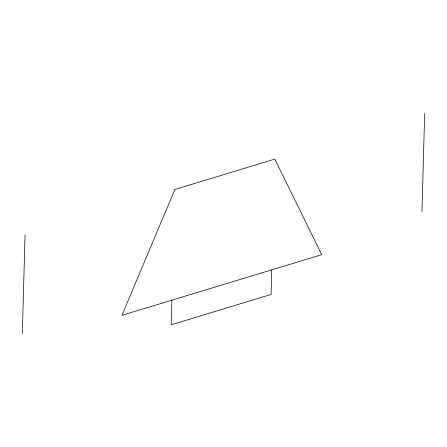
<?xml version="1.0" encoding="UTF-8"?>
<svg xmlns="http://www.w3.org/2000/svg" width="447" height="447" viewBox="0 0 447 447"><rect width="100%" height="100%" fill="white"/><g stroke="black" fill="none" stroke-linecap="round" stroke-linejoin="round"><path stroke-width="0.67" d="M22.35 333.373L25.043 234.949M171.866 300.177L171.195 324.785L271.094 294.456L271.77 269.848M421.957 212.051L424.65 113.627M174.894 189.455L121.914 315.342L321.723 254.684L274.799 159.126L174.894 189.455"/></g></svg>
